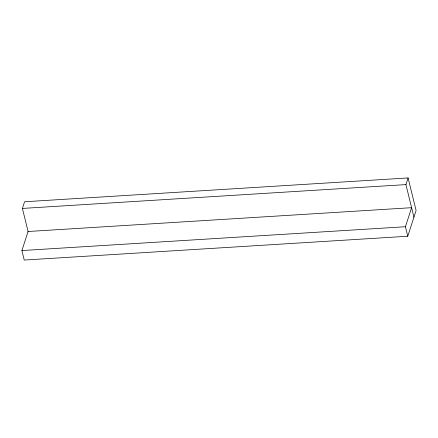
<?xml version="1.0" encoding="UTF-8"?>
<svg xmlns="http://www.w3.org/2000/svg" width="438" height="438" viewBox="0 0 438 438"><rect width="100%" height="100%" fill="white"/><g stroke="black" fill="none" stroke-linecap="round" stroke-linejoin="round"><path stroke-width="0.66" d="M28.174 231.888L22.409 208.428L24.572 201.759L408.096 177.943L416.1 210.525L407.762 236.241L24.232 260.057L21.9 250.552L28.076 231.505L411.605 207.689L405.424 226.736L407.762 236.241M413.937 217.193L405.933 184.606L408.096 177.943M22.409 208.428L405.933 184.606M21.9 250.552L405.424 226.736"/></g></svg>
